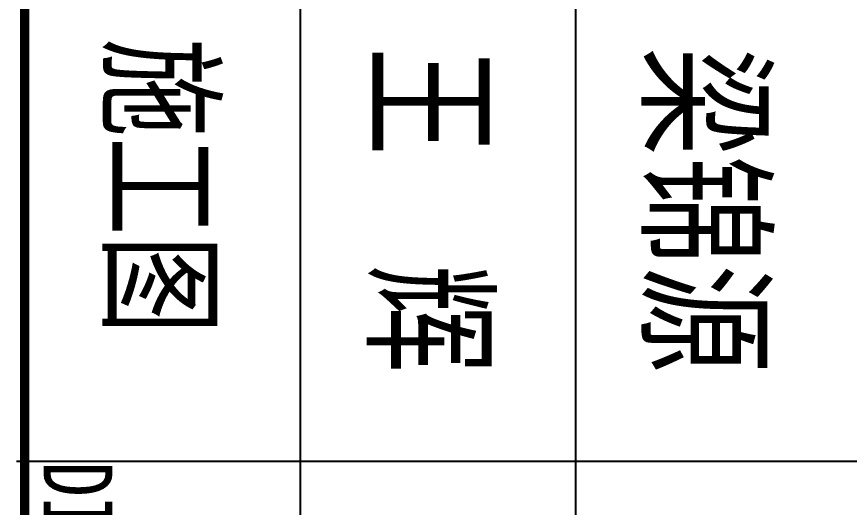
# Model space of a CAD drawing. Extents: x 39238 to 748440, y -374049 to 522939.
# Drawn here: x 737066 to 737956, y 212653 to 213177 of the extents above; entities that cross this region are included whole.
import ezdxf

# ---------------------------------------------------------------- set-up
doc = ezdxf.new("R2010")
doc.units = 0
doc.header["$LTSCALE"] = 1000
doc.header["$MEASUREMENT"] = 0
doc.layers.add('TK', color=126, linetype='Continuous')
doc.styles.add('-宋体', font='', dxfattribs={"width": 0.8})
doc.styles.get('-宋体').set_extended_font_data('SimSun')

# ---------------------------------------------------------------- blocks, each defined once
blk = doc.blocks.new('jztq')
at = {"layer": 'TK'}
for p, q in [((260878.6, 264513.7), (260878.6, 253890.9)), ((256167.5, 256278.4), (264167.5, 256278.4)), ((256167.5, 255102), (264167.5, 255102))]:
    blk.add_line(p, q, dxfattribs=at)
at = {"layer": 'TK', "const_width": 40}
blk.add_lwpolyline([(256167.5, 253925.5), (264167.5, 253925.5)], dxfattribs=at)
at = {"layer": 'TK', "style": '-宋体', "width": 0.75}
for s, height, p in [('梁锦源', 453.8, (259109.3, 256609.1)), ('王  辉', 453.8, (259109.3, 255432.6)), ('施工图', 411.76, (259071.4, 254301.6)), ('DISCIPLINE', 294.12, (260879.1, 254005.9))]:
    blk.add_text(s, height=height, dxfattribs=at).set_placement(p)

msp = doc.modelspace()

# ---------------------------------------------------------------- block references
at = {"xscale": 0.25, "yscale": 0.25, "zscale": 0.25, "rotation": 270}
msp.add_blockref('jztq', (673593.46, 277922.09), dxfattribs=at)

doc.saveas('drawing.dxf')
